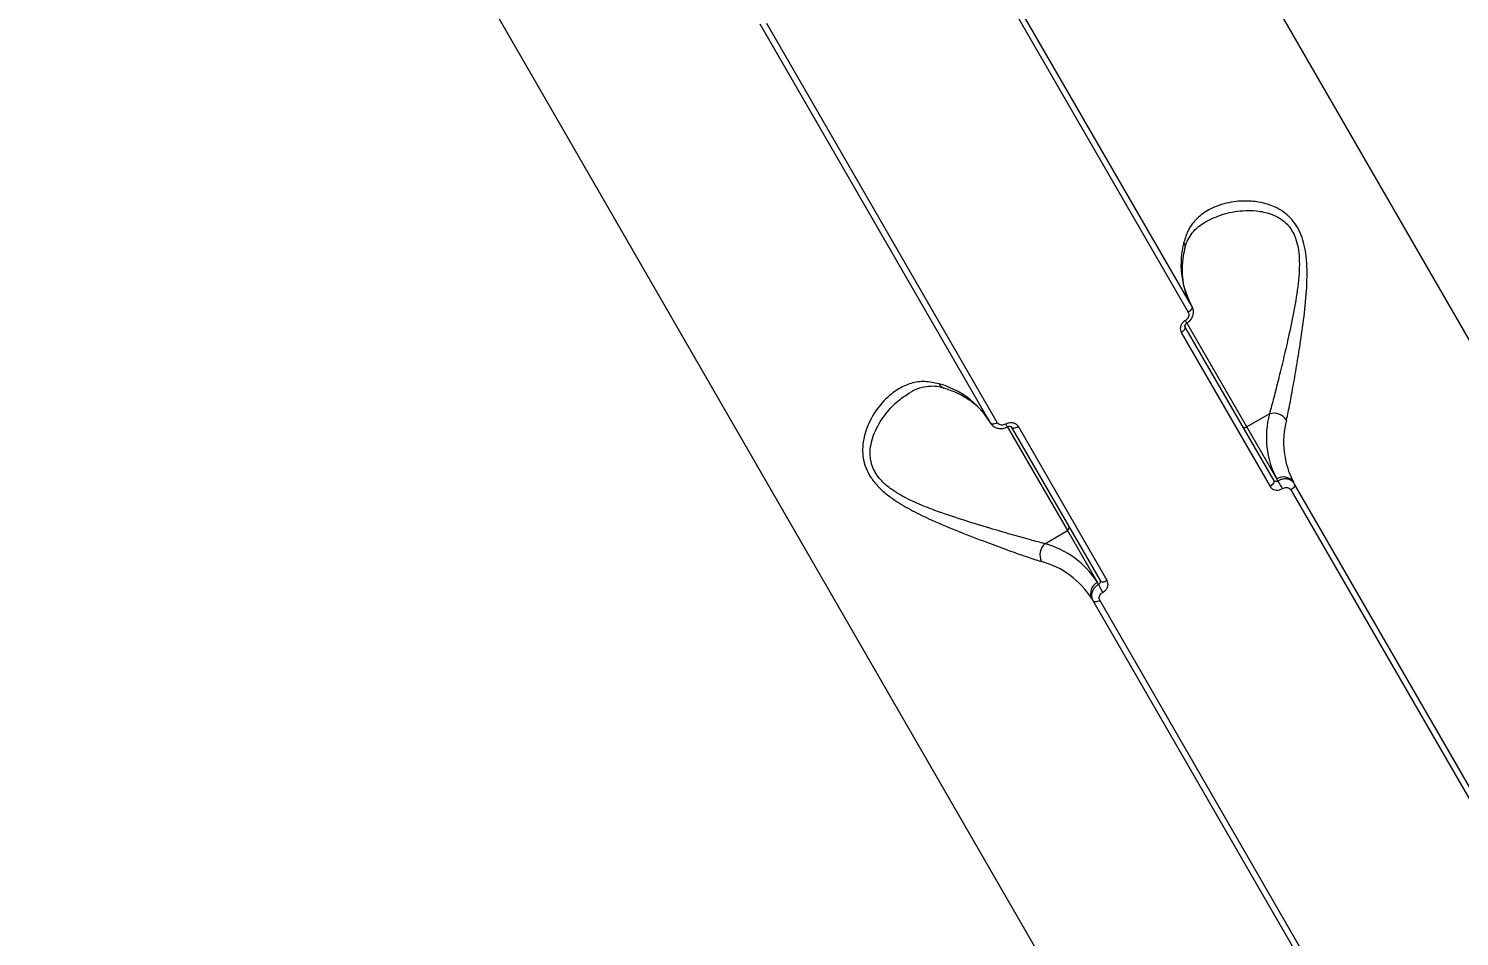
# Model space of a CAD drawing. Header units: millimetres. Extents: x -7447 to 8662, y -5576 to 6370.
# Drawn here: x 928.8 to 1149.8, y -1511 to -1370.7 of the extents above; entities that cross this region are included whole.
import ezdxf

# ---------------------------------------------------------------- set-up
doc = ezdxf.new("R2010")
doc.units = ezdxf.units.MM
doc.layers.add('DiKom', color=7, linetype='Continuous')
doc.layers.add('DIKOM_ОБЪЕКТ', color=7, linetype='Continuous')
doc.styles.add('style1', font='arial.ttf', dxfattribs={"width": 0.8})
doc.dimstyles.new('1-50', dxfattribs={"dimtxt": 300, "dimasz": 200, "dimexe": 100, "dimexo": 0, "dimgap": 100, "dimtad": 1, "dimdec": 0, "dimtxsty": 'style1', "dimcen": 0, "dimclrd": 7, "dimclre": 7, "dimadec": 1, "dimazin": 2, "dimtfac": 1, "dimtdec": 0, "dimtmove": 1, "dimatfit": 3, "dimfxl": 0, "dimlwd": 25, "dimlwe": 18, "dimarcsym": 0})

# ---------------------------------------------------------------- blocks, each defined once
blk = doc.blocks.new('*D10')
at = {"color": 7, "linetype": 'Continuous', "lineweight": 18, "transparency": 16777216}
for p, q in [((-5489.75, 240.8), (-5489.75, 4573.49)), ((4778.18, -2126.78), (4778.18, 4573.49))]:
    blk.add_line(p, q, dxfattribs=at)
at = {"color": 7, "linetype": 'Continuous', "lineweight": 25, "transparency": 16777216}
blk.add_line((4578.18, 4473.49), (-5289.75, 4473.49), dxfattribs=at)
at = {"color": 7, "linetype": 'Continuous', "transparency": 16777216}
for points in [[(-5289.75, 4506.82), (-5289.75, 4440.16), (-5489.75, 4473.49)], [(4578.18, 4506.82), (4578.18, 4440.16), (4778.18, 4473.49)]]:
    blk.add_solid(points, dxfattribs=at)
at = {"layer": 'Defpoints', "color": 0, "linetype": 'Continuous', "transparency": 16777216}
for p in [(-5489.75, 4473.49), (-5489.75, 240.8), (4778.18, -2126.78)]:
    blk.add_point(p, dxfattribs=at)
at = {"color": 0, "linetype": 'Continuous', "lineweight": 15, "transparency": 16777216, "insert": (-777.31, 4726.76), "char_height": 300, "attachment_point": 5, "style": 'style1'}
blk.add_mtext('10300', dxfattribs=at)
blk = doc.blocks.new('*D11')
at = {"color": 7, "linetype": 'Continuous', "lineweight": 18, "transparency": 16777216}
for p, q in [((2045.4, 3512.26), (7772.09, 3512.26)), ((-1858.48, -4091.08), (7772.09, -4091.08))]:
    blk.add_line(p, q, dxfattribs=at)
at = {"color": 7, "linetype": 'Continuous', "lineweight": 25, "transparency": 16777216}
blk.add_line((7672.09, -3891.08), (7672.09, 3312.26), dxfattribs=at)
at = {"color": 7, "linetype": 'Continuous', "transparency": 16777216}
for points in [[(7638.76, 3312.26), (7705.42, 3312.26), (7672.09, 3512.26)], [(7638.76, -3891.08), (7705.42, -3891.08), (7672.09, -4091.08)]]:
    blk.add_solid(points, dxfattribs=at)
at = {"layer": 'Defpoints', "color": 0, "linetype": 'Continuous', "transparency": 16777216}
for p in [(2045.4, 3512.26), (7672.09, 3512.26), (-1858.48, -4091.08)]:
    blk.add_point(p, dxfattribs=at)
at = {"color": 0, "linetype": 'Continuous', "lineweight": 15, "transparency": 16777216, "insert": (7418.92, 3.22), "char_height": 300, "attachment_point": 5, "rotation": 90, "style": 'style1'}
blk.add_mtext('7600', dxfattribs=at)
blk = doc.blocks.new('*D12')
at = {"layer": 'Defpoints', "color": 0, "transparency": 16777216}
for p in [(-7446.93, 5919.72), (-7446.93, 736.93), (6905.53, -2412.68)]:
    blk.add_point(p, dxfattribs=at)
at = {"layer": 'DiKom', "color": 7, "lineweight": 18, "transparency": 16777216}
for p, q in [((-7446.93, 736.93), (-7446.93, 6019.72)), ((6905.53, -2412.68), (6905.53, 6019.72))]:
    blk.add_line(p, q, dxfattribs=at)
at = {"layer": 'DiKom', "color": 7, "lineweight": 25, "transparency": 16777216}
blk.add_line((6705.53, 5919.72), (-7246.93, 5919.72), dxfattribs=at)
at = {"layer": 'DiKom', "color": 7, "transparency": 16777216}
for points in [[(-7246.93, 5953.05), (-7246.93, 5886.39), (-7446.93, 5919.72)], [(6705.53, 5953.05), (6705.53, 5886.39), (6905.53, 5919.72)]]:
    blk.add_solid(points, dxfattribs=at)
at = {"layer": 'DiKom', "color": 0, "transparency": 16777216, "insert": (-918.31, 6173), "char_height": 300, "attachment_point": 5, "style": 'style1'}
blk.add_mtext('14300', dxfattribs=at)
blk = doc.blocks.new('*D13')
at = {"layer": 'Defpoints', "color": 0, "transparency": 16777216}
for p in [(2049.72, 5594.27), (-1141.86, -5576.35), (8561.69, -5576.35)]:
    blk.add_point(p, dxfattribs=at)
at = {"layer": 'DiKom', "color": 7, "lineweight": 18, "transparency": 16777216}
for p, q in [((2049.72, 5594.27), (8661.69, 5594.27)), ((-1141.86, -5576.35), (8661.69, -5576.35))]:
    blk.add_line(p, q, dxfattribs=at)
at = {"layer": 'DiKom', "color": 7, "lineweight": 25, "transparency": 16777216}
blk.add_line((8561.69, 5394.27), (8561.69, -5376.35), dxfattribs=at)
at = {"layer": 'DiKom', "color": 7, "transparency": 16777216}
for points in [[(8528.35, 5394.27), (8595.02, 5394.27), (8561.69, 5594.27)], [(8528.35, -5376.35), (8595.02, -5376.35), (8561.69, -5576.35)]]:
    blk.add_solid(points, dxfattribs=at)
at = {"layer": 'DiKom', "color": 0, "transparency": 16777216, "insert": (8308.52, 8.96), "char_height": 300, "attachment_point": 5, "rotation": 90, "style": 'style1'}
blk.add_mtext('11200', dxfattribs=at)

msp = doc.modelspace()

# ---------------------------------------------------------------- linework, layer by layer
at = {"layer": 'DIKOM_ОБЪЕКТ', "color": 7, "linetype": 'Continuous', "lineweight": 15}
for p, q in [((1185.22, -1477.51), (1035.21, -1217.69)), ((944.28, -1270.19), (1094.28, -1530.01)), ((1108.49, -1413.62), (1072.92, -1352.01)), ((1072.35, -1352.93), (1107.92, -1414.55)), ((1041.74, -1370.01), (1077.32, -1431.62)), ((1078.4, -1431.59), (1042.83, -1369.97)), ((1121.14, -1440.52), (1107.42, -1416.77)), ((1116.96, -1432.28), (1107.68, -1416.21)), ((1106.85, -1417.7), (1120.56, -1441.45)), ((1120.47, -1430.26), (1116.96, -1432.28)), ((1079.97, -1432.22), (1089.25, -1448.28)), ((1080.58, -1432.27), (1094.29, -1456.02)), ((1095.39, -1455.99), (1081.67, -1432.23)), ((1121.59, -1440.31), (1116.96, -1432.28)), ((1121.77, -1440.62), (1121.59, -1440.31)), ((1124.35, -1441.09), (1124.18, -1440.79)), ((1159.92, -1502.7), (1124.35, -1441.09)), ((1123.78, -1442.01), (1159.35, -1503.63)), ((1085.74, -1450.31), (1089.25, -1448.28)), ((1089.25, -1448.28), (1093.88, -1456.31)), ((1093.88, -1456.31), (1094.06, -1456.62)), ((1093, -1458.79), (1093.17, -1459.09)), ((1093.17, -1459.09), (1128.75, -1520.7)), ((1129.83, -1520.67), (1094.26, -1459.05))]:
    msp.add_line(p, q, dxfattribs=at)
at = {"layer": 'DIKOM_ОБЪЕКТ', "color": 7, "linetype": 'Continuous', "lineweight": 15, "flags": 128}
for points in [[(1108.49, -1413.62), (1108.53, -1413.72), (1108.53, -1413.82), (1108.49, -1413.94), (1108.43, -1414.07), (1108.34, -1414.2), (1108.22, -1414.32), (1108.08, -1414.44), (1107.92, -1414.55)], [(1107.42, -1416.77), (1107.46, -1416.86), (1107.46, -1416.97), (1107.42, -1417.09), (1107.36, -1417.22), (1107.27, -1417.35), (1107.15, -1417.47), (1107, -1417.59), (1106.85, -1417.7)], [(1077.32, -1431.62), (1077.38, -1431.7), (1077.48, -1431.75), (1077.6, -1431.78), (1077.74, -1431.79), (1077.89, -1431.77), (1078.06, -1431.73), (1078.23, -1431.67), (1078.4, -1431.59)], [(1080.58, -1432.27), (1080.64, -1432.35), (1080.74, -1432.4), (1080.86, -1432.43), (1081, -1432.44), (1081.16, -1432.42), (1081.33, -1432.38), (1081.5, -1432.32), (1081.67, -1432.23)], [(1121.14, -1440.52), (1121.17, -1440.62), (1121.17, -1440.73), (1121.14, -1440.85), (1121.07, -1440.97), (1120.98, -1441.1), (1120.86, -1441.23), (1120.72, -1441.35), (1120.56, -1441.45)], [(1124.35, -1441.09), (1124.38, -1441.18), (1124.38, -1441.29), (1124.35, -1441.41), (1124.29, -1441.54), (1124.19, -1441.66), (1124.08, -1441.79), (1123.93, -1441.91), (1123.78, -1442.01)], [(1094.29, -1456.02), (1094.36, -1456.1), (1094.45, -1456.15), (1094.57, -1456.19), (1094.71, -1456.19), (1094.87, -1456.18), (1095.04, -1456.13), (1095.21, -1456.07), (1095.39, -1455.99)], [(1093.17, -1459.09), (1093.24, -1459.16), (1093.33, -1459.22), (1093.45, -1459.25), (1093.59, -1459.26), (1093.75, -1459.24), (1093.92, -1459.2), (1094.09, -1459.14), (1094.26, -1459.05)]]:
    msp.add_lwpolyline(points, dxfattribs=at)
at = {"layer": 'DIKOM_ОБЪЕКТ', "color": 7, "linetype": 'Continuous', "lineweight": 15}
for centre, radius, start, end in [((1119.92, -1407.18), 13.12, 164.8589, 207.928), ((1106.13, -1404.44), 1.32, 348.3068, 31.5301), ((1105.41, -1417.18), 2.49, 22.2482, 33.4174), ((1066.03, -1438.29), 13.12, 32.072, 75.1411), ((1070.55, -1424.98), 1.32, 208.4737, 251.6811), ((1133.77, -1433.86), 13.78, 164.8597, 207.928), ((1121.13, -1432.54), 2.37, 33.6608, 106.2873), ((1081.97, -1430.71), 2.53, 206.6443, 217.6484), ((1116.7, -1431.89), 0.468, 214.7436, 304.0583), ((1135.78, -1434.65), 13.12, 164.8594, 207.9278), ((1122.64, -1441.86), 1.87, 34.7336, 124.061), ((1102.59, -1453.22), 22.95, 29.8818, 33.3089), ((1089.04, -1447.86), 0.468, 295.9417, 25.2564), ((1087.38, -1452.02), 2.37, 133.7127, 206.3392), ((1082.2, -1463.62), 13.78, 32.0716, 75.1407), ((1081.89, -1465.76), 13.12, 32.0722, 75.1406), ((1094.7, -1457.99), 1.87, 115.94, 205.2654), ((1114.56, -1446.31), 22.95, 206.6911, 210.1182)]:
    msp.add_arc(centre, radius, start, end, dxfattribs=at)
for points, knots in [([(1123.11, -1431.22), (1123.28, -1430.41), (1123.63, -1428.78), (1124.17, -1425.77), (1124.74, -1422.51), (1125.33, -1418.79), (1125.92, -1414.65), (1126.32, -1410.22), (1126.29, -1406.1), (1125.64, -1403.06), (1124.67, -1401.16), (1123.72, -1399.93), (1122.56, -1398.96), (1121, -1398.1), (1119.07, -1397.52), (1116.51, -1397.29), (1113.74, -1397.61), (1111.17, -1398.58), (1109.21, -1400.01), (1107.88, -1401.69), (1107.45, -1403.1), (1107.25, -1403.75)], [0, 0, 0, 0, 0.055476, 0.111025, 0.166498, 0.222006, 0.290024, 0.357963, 0.422676, 0.477407, 0.505247, 0.533095, 0.562711, 0.592376, 0.640431, 0.688582, 0.760326, 0.832064, 0.891002, 0.949869, 1, 1, 1, 1]), ([(1110.57, -1400.61), (1111.41, -1400.19), (1113.15, -1399.33), (1115.92, -1398.83), (1118.48, -1398.83), (1120.37, -1399.21), (1121.9, -1399.9), (1123.21, -1400.85), (1124.06, -1402.03), (1124.61, -1403.37), (1124.92, -1404.57), (1125.17, -1406.89), (1124.97, -1410.2), (1124.27, -1414.37), (1123.44, -1418.29), (1122.61, -1421.85), (1121.85, -1424.96), (1121.12, -1427.86), (1120.69, -1429.45), (1120.47, -1430.26)], [0, 0, 0, 0, 0.083337, 0.172686, 0.229909, 0.288294, 0.322254, 0.357127, 0.407044, 0.420343, 0.451487, 0.48367, 0.560559, 0.642473, 0.72664, 0.794543, 0.863627, 0.930863, 1, 1, 1, 1]), ([(1107.43, -1404.73), (1107.45, -1404.63), (1107.54, -1404.09), (1107.9, -1403.27), (1108.54, -1402.23), (1109.42, -1401.32), (1110.2, -1400.84), (1110.57, -1400.61)], [0, 0, 0, 0, 0.050913, 0.266928, 0.504251, 0.764832, 1, 1, 1, 1]), ([(1108.32, -1413.33), (1108.2, -1413.09), (1107.8, -1412.36), (1107.33, -1411.01), (1107.02, -1409.24), (1107, -1407.35), (1107.18, -1405.81), (1107.37, -1404.91), (1107.42, -1404.71)], [0, 0, 0, 0, 0.102728, 0.318192, 0.530924, 0.738469, 0.941512, 1, 1, 1, 1]), ([(1107.92, -1414.55), (1107.96, -1414.64), (1108.04, -1414.81), (1108.02, -1415.13), (1107.9, -1415.43), (1107.71, -1415.66), (1107.55, -1415.77), (1107.49, -1415.81)], [0, 0, 0, 0, 0.21428, 0.428595, 0.643221, 0.85809, 1, 1, 1, 1]), ([(1107.71, -1416.22), (1107.89, -1416.1), (1108.29, -1415.82), (1108.65, -1415.18), (1108.76, -1414.48), (1108.68, -1413.94), (1108.52, -1413.7), (1108.47, -1413.64)], [0, 0, 0, 0, 0.215486, 0.473506, 0.702819, 0.923627, 1, 1, 1, 1]), ([(1107.49, -1415.81), (1107.4, -1415.87), (1107.17, -1416.03), (1106.88, -1416.38), (1106.7, -1416.83), (1106.67, -1417.3), (1106.79, -1417.56), (1106.85, -1417.7)], [0, 0, 0, 0, 0.141864, 0.356718, 0.571326, 0.785737, 1, 1, 1, 1]), ([(1107.44, -1416.79), (1107.43, -1416.78), (1107.42, -1416.76), (1107.39, -1416.7), (1107.43, -1416.55), (1107.51, -1416.42), (1107.61, -1416.31), (1107.69, -1416.26), (1107.72, -1416.24)], [0, 0, 0, 0, 0.148994, 0.475465, 0.635051, 0.771006, 0.912996, 1, 1, 1, 1]), ([(1069.39, -1425.61), (1068.66, -1425.45), (1067.19, -1425.13), (1065.1, -1425.47), (1063.15, -1426.33), (1061.25, -1427.79), (1059.47, -1429.87), (1058.08, -1432.58), (1057.44, -1435.54), (1057.81, -1438.09), (1058.74, -1439.93), (1059.76, -1441.28), (1061.08, -1442.51), (1062.93, -1443.87), (1065.32, -1445.26), (1068.67, -1446.86), (1072.55, -1448.48), (1076.58, -1450.02), (1080.11, -1451.32), (1083, -1452.35), (1084.54, -1452.85), (1085.25, -1453.08)], [0, 0, 0, 0, 0.055476, 0.111024, 0.166498, 0.222006, 0.290023, 0.357963, 0.422676, 0.477406, 0.505247, 0.533094, 0.562709, 0.592375, 0.64043, 0.688582, 0.760326, 0.832062, 0.891002, 0.949867, 1, 1, 1, 1]), ([(1085.74, -1450.31), (1085.02, -1450.12), (1083.47, -1449.72), (1080.59, -1448.9), (1077.08, -1447.87), (1073.1, -1446.66), (1069.28, -1445.38), (1065.98, -1444.09), (1063.65, -1442.95), (1061.85, -1441.79), (1060.37, -1440.53), (1059.49, -1439.29), (1058.98, -1438.03), (1058.76, -1436.98), (1058.77, -1435.11), (1059.52, -1432.72), (1061.13, -1430.17), (1063.03, -1428.18), (1064.4, -1427.3), (1064.98, -1426.93)], [0, 0, 0, 0, 0.061433, 0.134076, 0.206804, 0.295086, 0.383365, 0.441291, 0.499075, 0.533561, 0.567964, 0.617921, 0.63123, 0.662883, 0.694604, 0.771556, 0.854615, 0.937787, 1, 1, 1, 1]), ([(1064.99, -1426.94), (1065.14, -1426.84), (1065.73, -1426.46), (1066.79, -1426.1), (1068.09, -1425.91), (1069.2, -1425.97), (1069.89, -1426.18), (1070.15, -1426.26)], [0, 0, 0, 0, 0.093106, 0.3645, 0.629631, 0.863454, 1, 1, 1, 1]), ([(1070.14, -1426.24), (1070.48, -1426.35), (1071.48, -1426.68), (1072.96, -1427.36), (1074.49, -1428.32), (1075.77, -1429.45), (1076.62, -1430.47), (1077.03, -1431.13), (1077.15, -1431.33)], [0, 0, 0, 0, 0.103391, 0.30191, 0.501742, 0.704749, 0.912463, 1, 1, 1, 1]), ([(1077.33, -1431.61), (1077.43, -1431.77), (1077.66, -1432.11), (1078.23, -1432.43), (1078.91, -1432.56), (1079.53, -1432.49), (1079.85, -1432.3), (1079.95, -1432.23)], [0, 0, 0, 0, 0.188494, 0.409479, 0.636419, 0.874392, 1, 1, 1, 1]), ([(1079.71, -1431.85), (1079.61, -1431.89), (1079.4, -1431.99), (1079.06, -1432), (1078.76, -1431.92), (1078.53, -1431.77), (1078.44, -1431.64), (1078.4, -1431.59)], [0, 0, 0, 0, 0.215103, 0.430164, 0.644953, 0.859469, 1, 1, 1, 1]), ([(1081.67, -1432.23), (1081.62, -1432.15), (1081.48, -1431.96), (1081.14, -1431.73), (1080.68, -1431.61), (1080.18, -1431.64), (1079.87, -1431.78), (1079.71, -1431.85)], [0, 0, 0, 0, 0.140625, 0.35508, 0.569858, 0.784887, 1, 1, 1, 1]), ([(1079.97, -1432.26), (1079.98, -1432.25), (1080.03, -1432.22), (1080.15, -1432.18), (1080.31, -1432.16), (1080.44, -1432.18), (1080.53, -1432.22), (1080.57, -1432.25), (1080.57, -1432.27), (1080.57, -1432.27)], [0, 0, 0, 0, 0.025327, 0.18049, 0.333579, 0.497884, 0.681177, 0.913045, 1, 1, 1, 1]), ([(1121.77, -1440.62), (1121.72, -1440.65), (1121.62, -1440.7), (1121.46, -1440.72), (1121.31, -1440.69), (1121.2, -1440.62), (1121.16, -1440.55), (1121.14, -1440.52)], [0, 0, 0, 0, 0.215451, 0.430605, 0.645336, 0.859603, 1, 1, 1, 1]), ([(1124.35, -1441.09), (1124.28, -1440.98), (1124.1, -1440.72), (1123.65, -1440.43), (1123.05, -1440.28), (1122.38, -1440.33), (1121.98, -1440.52), (1121.77, -1440.62)], [0, 0, 0, 0, 0.140738, 0.355462, 0.57031, 0.785163, 1, 1, 1, 1]), ([(1120.56, -1441.45), (1120.61, -1441.53), (1120.75, -1441.73), (1121.08, -1441.95), (1121.54, -1442.06), (1122.04, -1442.02), (1122.34, -1441.86), (1122.49, -1441.79)], [0, 0, 0, 0, 0.140617, 0.355116, 0.56985, 0.784876, 1, 1, 1, 1]), ([(1122.49, -1441.79), (1122.59, -1441.74), (1122.79, -1441.64), (1123.13, -1441.61), (1123.43, -1441.68), (1123.65, -1441.83), (1123.74, -1441.96), (1123.78, -1442.01)], [0, 0, 0, 0, 0.215141, 0.430107, 0.64495, 0.859479, 1, 1, 1, 1]), ([(1094.06, -1456.62), (1093.93, -1456.7), (1093.62, -1456.9), (1093.23, -1457.36), (1092.99, -1457.94), (1092.94, -1458.56), (1093.1, -1458.91), (1093.17, -1459.09)], [0, 0, 0, 0, 0.141704, 0.356417, 0.570956, 0.785473, 1, 1, 1, 1]), ([(1094.29, -1456.02), (1094.31, -1456.07), (1094.35, -1456.16), (1094.34, -1456.31), (1094.27, -1456.45), (1094.17, -1456.56), (1094.09, -1456.6), (1094.06, -1456.62)], [0, 0, 0, 0, 0.21401, 0.428232, 0.64281, 0.857857, 1, 1, 1, 1]), ([(1094.71, -1457.83), (1094.81, -1457.77), (1095.04, -1457.62), (1095.34, -1457.28), (1095.52, -1456.85), (1095.56, -1456.39), (1095.44, -1456.12), (1095.39, -1455.99)], [0, 0, 0, 0, 0.141868, 0.356737, 0.571333, 0.785719, 1, 1, 1, 1]), ([(1094.26, -1459.05), (1094.22, -1458.97), (1094.15, -1458.79), (1094.17, -1458.48), (1094.3, -1458.19), (1094.49, -1457.97), (1094.65, -1457.87), (1094.71, -1457.83)], [0, 0, 0, 0, 0.214267, 0.428624, 0.643205, 0.858094, 1, 1, 1, 1])]:
    msp.add_open_spline(points, degree=3, knots=knots, dxfattribs=at)

# ---------------------------------------------------------------- dimensions: what is measured, and where the dimension line sits
at = {"color": 7, "linetype": 'Continuous', "lineweight": 15}
for base, p1, p2, angle, text, picture, middle in [((-5489.75, 4473.49), (4778.18, -2126.78), (-5489.75, 240.8), 180, '10300', '*D10', (-777.31, 4473.49)), ((7672.09, 3512.26), (-1858.48, -4091.08), (2045.4, 3512.26), 270, '7600', '*D11', (7672.09, 3.22))]:
    dim = msp.add_linear_dim(base=base, p1=p1, p2=p2, angle=angle, text=text, dimstyle='1-50', dxfattribs=at)
    dim.commit()
    dim.dimension.update_dxf_attribs({"geometry": picture, "text_midpoint": middle, "dimtype": 160})
at = {"layer": 'DiKom'}
for base, p1, p2, angle, text, picture, middle in [((-7446.93, 5919.72), (6905.53, -2412.68), (-7446.93, 736.93), 180, '14300', '*D12', (-918.31, 5919.72)), ((8561.69, -5576.35), (2049.72, 5594.27), (-1141.86, -5576.35), 270, '11200', '*D13', (8561.69, 8.96))]:
    dim = msp.add_linear_dim(base=base, p1=p1, p2=p2, angle=angle, text=text, dimstyle='1-50', dxfattribs=at)
    dim.commit()
    dim.dimension.update_dxf_attribs({"geometry": picture, "text_midpoint": middle, "dimtype": 160})

doc.saveas('drawing.dxf')
